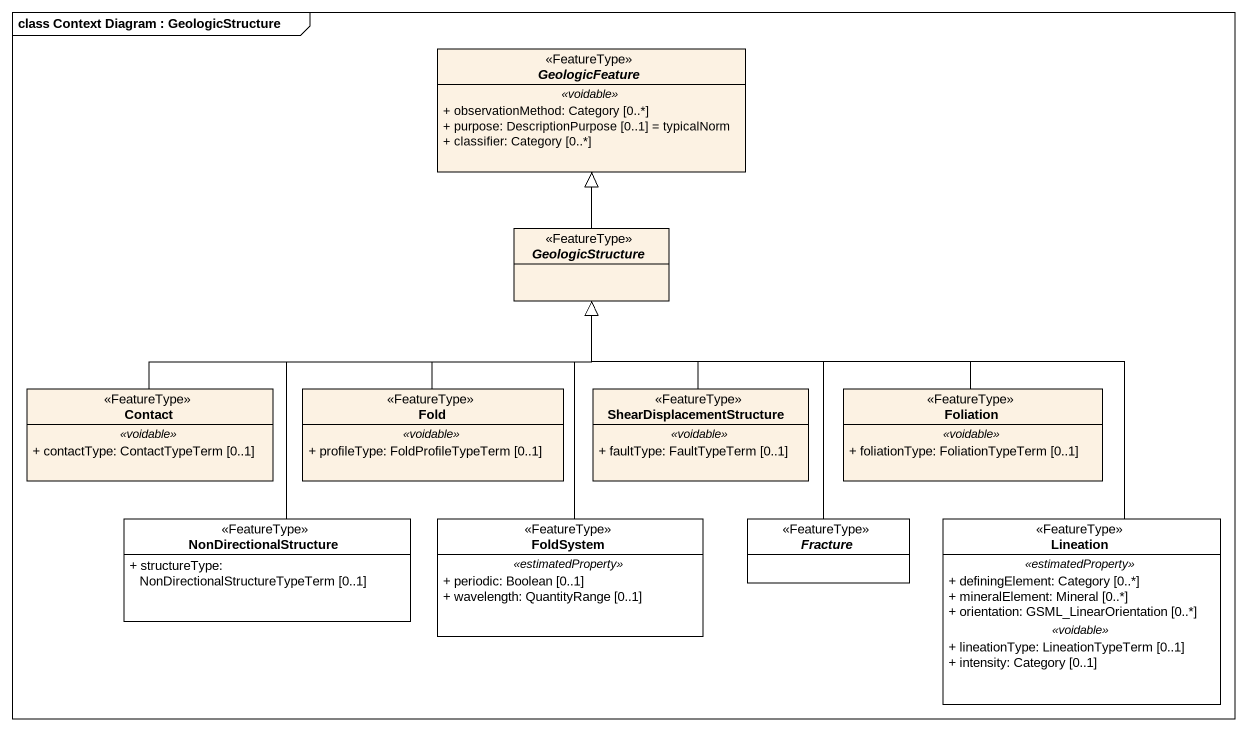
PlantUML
@startuml
mainframe class Context Diagram : GeologicStructure
hide circle
hide empty members
skinparam classAttributeIconSize 0
abstract class GeologicFeature <<FeatureType>> #FCF2E3 {
  .. <<voidable>> ..
  + observationMethod: Category [0..*]
  + purpose: DescriptionPurpose [0..1] = typicalNorm
  + classifier: Category [0..*]
}
abstract class GeologicStructure <<FeatureType>> #FCF2E3
class Contact <<FeatureType>> #FCF2E3 {
  .. <<voidable>> ..
  + contactType: ContactTypeTerm [0..1]
}
class Fold <<FeatureType>> #FCF2E3 {
  .. <<voidable>> ..
  + profileType: FoldProfileTypeTerm [0..1]
}
class ShearDisplacementStructure <<FeatureType>> #FCF2E3 {
  .. <<voidable>> ..
  + faultType: FaultTypeTerm [0..1]
}
class Foliation <<FeatureType>> #FCF2E3 {
  .. <<voidable>> ..
  + foliationType: FoliationTypeTerm [0..1]
}
class NonDirectionalStructure <<FeatureType>> #FFFFFF {
  + structureType: NonDirectionalStructureTypeTerm [0..1]
}
class FoldSystem <<FeatureType>> #FFFFFF {
  .. <<estimatedProperty>> ..
  + periodic: Boolean [0..1]
  + wavelength: QuantityRange [0..1]
}
abstract class Fracture <<FeatureType>> #FFFFFF
class Lineation <<FeatureType>> #FFFFFF {
  .. <<estimatedProperty>> ..
  + definingElement: Category [0..*]
  + mineralElement: Mineral [0..*]
  + orientation: GSML_LinearOrientation [0..*]
  .. <<voidable>> ..
  + lineationType: LineationTypeTerm [0..1]
  + intensity: Category [0..1]
}
GeologicStructure -up-|> GeologicFeature
Contact -right-|> GeologicStructure
Fold -up-|> GeologicStructure
ShearDisplacementStructure -up-|> GeologicStructure
Foliation -left-|> GeologicStructure
NonDirectionalStructure -up-|> GeologicStructure
FoldSystem -up-|> GeologicStructure
Fracture -up-|> GeologicStructure
Lineation -up-|> GeologicStructure
@enduml
